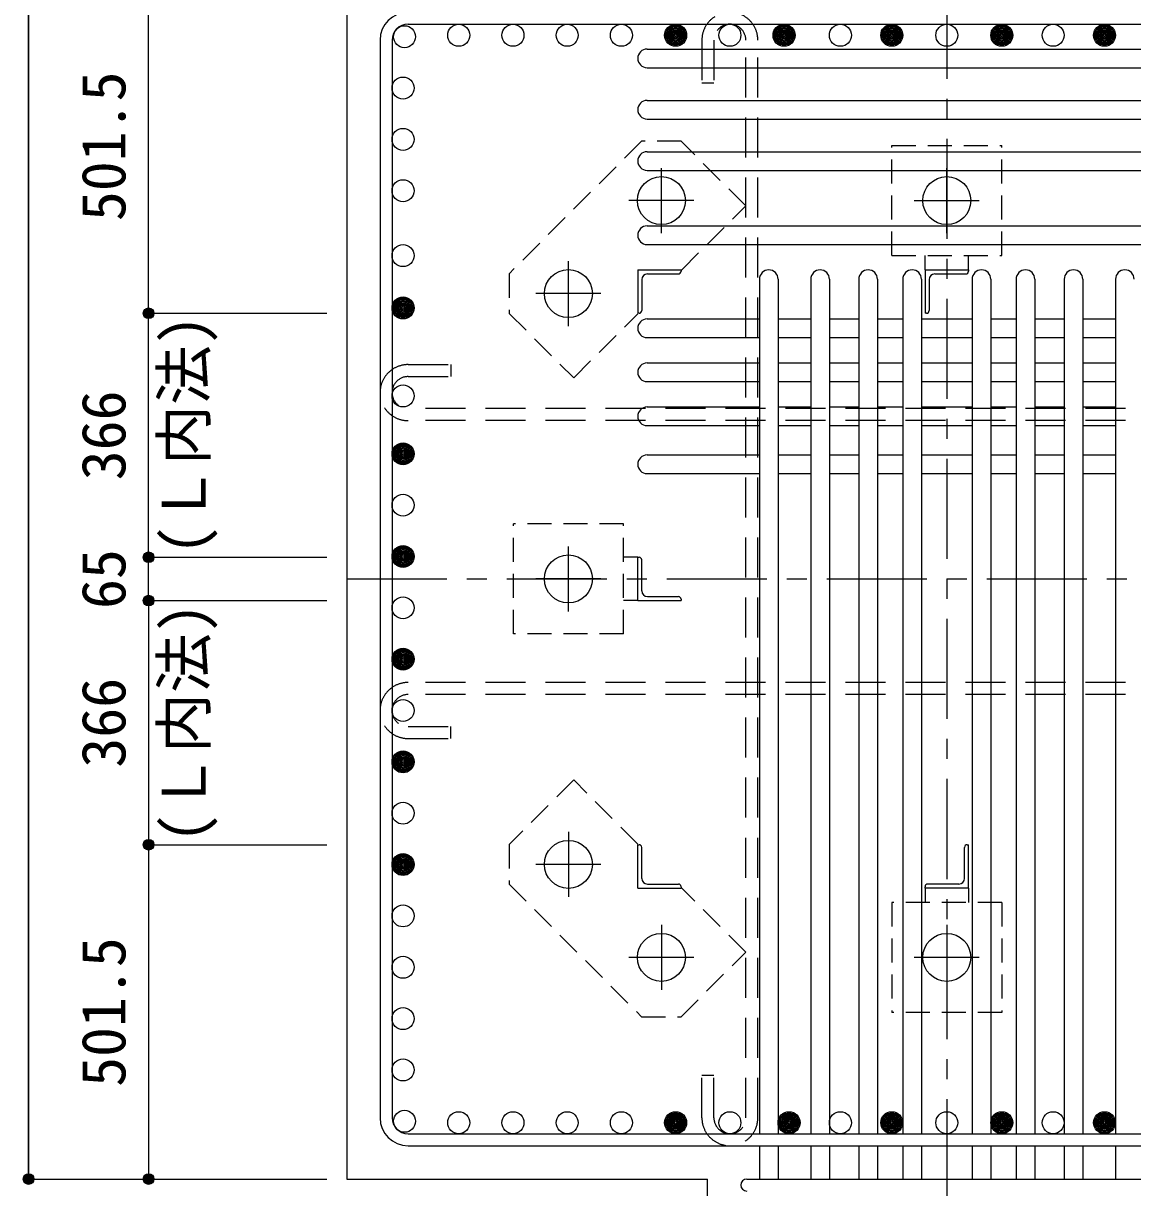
# Model space of a CAD drawing. Units: millimetres at full size, sheet at 1:30. Extents: x -5973 to 5954, y -4195 to 4201.
# Drawn here: x -833 to 831, y -2655 to -909 of the extents above; entities that cross this region are included whole.
import ezdxf
from ezdxf.enums import TextEntityAlignment as Align

# ---------------------------------------------------------------- set-up
doc = ezdxf.new("R2010")
doc.units = ezdxf.units.MM
doc.header["$LTSCALE"] = 30
doc.header["$PDMODE"] = 32
doc.header["$PDSIZE"] = 15
for name, pattern in [('CHAIN1', [8, 5, -1, 1, -1]), ('DASHED1', [1.8, 1.2, -0.6]), ('DASHED2', [3, 2, -1])]:
    doc.linetypes.add(name, pattern=pattern)
for name, color, linetype in [('0-1_躯体線', 2, 'Continuous'), ('0-2_アンカーボルト', 4, 'CHAIN1'), ('0-3_立上り筋', 4, 'Continuous'), ('0-4_フープ筋', 7, 'Continuous'), ('0-5_基礎梁筋', 7, 'Continuous'), ('0-6_スタラップ筋', 7, 'Continuous'), ('0-7_文字', 4, 'Continuous'), ('0-9_プレート', 4, 'DASHED1'), ('0-A_アングル', 4, 'Continuous'), ('0-C', 7, 'DASHED2'), ('0-D_寸法', 4, 'Continuous')]:
    doc.layers.add(name, color=color, linetype=linetype)
doc.styles.add('ＭＳ ゴシック', font='')
doc.styles.get('ＭＳ ゴシック').set_extended_font_data('MS Gothic')

msp = doc.modelspace()

# ---------------------------------------------------------------- linework, layer by layer
at = {"layer": '0-1_躯体線'}
for p, q in [((-347.56, -842.16), (-347.56, -2642.16)), ((-347.56, -2642.16), (193.44, -2642.16)), ((193.44, -3042.16), (193.44, -2642.16))]:
    msp.add_line(p, q, dxfattribs=at)
at = {"layer": '0-2_アンカーボルト'}
for p, q in [((124.44, -1223.46), (124.44, -1125.96)), ((552.44, -1223.36), (552.44, -1125.86)), ((173.14, -1174.66), (75.64, -1174.66)), ((503.64, -1174.66), (601.14, -1174.66)), ((-15.06, -1362.96), (-15.06, -1265.46)), ((33.64, -1314.16), (-63.86, -1314.16)), ((-15.06, -1790.96), (-15.06, -1693.46)), ((33.64, -1742.16), (-63.86, -1742.16)), ((-15.06, -2121.46), (-15.06, -2218.96)), ((33.74, -2170.16), (-63.76, -2170.16)), ((124.44, -2260.96), (124.44, -2358.46)), ((552.44, -2260.96), (552.44, -2358.46)), ((173.24, -2309.66), (75.74, -2309.66)), ((601.24, -2309.66), (503.74, -2309.66))]:
    msp.add_line(p, q, dxfattribs=at)
at = {"layer": '0-2_アンカーボルト', "color": 3, "linetype": 'Continuous'}
for centre in [(124.44, -1174.66), (552.44, -1174.66), (-15.06, -1314.16), (-15.06, -1742.16), (-15.06, -2170.16), (124.44, -2309.66), (552.44, -2309.66)]:
    msp.add_circle(centre, 36, dxfattribs=at)
at = {"layer": '0-3_立上り筋', "color": 3}
for centre in [(-260.87, -928.86), (-179.54, -926.66), (-98.21, -926.66), (-16.88, -926.66), (64.45, -926.66), (145.78, -926.66), (227.12, -926.66), (308.45, -926.66), (392.94, -926.66), (469.94, -926.66), (552.44, -926.66), (634.94, -926.66), (711.94, -926.66), (788.94, -926.66), (-263.06, -1005.86), (-263.06, -1082.86), (-263.06, -1159.86), (-263.06, -1257.16), (-263.06, -1335.66), (-263.06, -1467.66), (-263.06, -1554.47), (-263.06, -1631.47), (-263.06, -1708.47), (-263.06, -1785.47), (-263.06, -1862.47), (-263.06, -1939.47), (-263.06, -2016.47), (-263.06, -2093.47), (-263.06, -2170.47), (-263.06, -2247.47), (-263.06, -2324.47), (-263.06, -2401.47), (-263.06, -2478.47), (-260.87, -2555.47), (-179.54, -2557.66), (-98.21, -2557.66), (-16.88, -2557.66), (64.45, -2557.66), (145.78, -2557.66), (227.12, -2557.66), (315.94, -2557.66), (392.94, -2557.66), (469.94, -2557.66), (552.44, -2557.66), (634.94, -2557.66), (711.94, -2557.66), (788.94, -2557.66)]:
    msp.add_circle(centre, 16.5, dxfattribs=at)
at = {"layer": '0-3_立上り筋'}
for centre, radius in [((145.78, -926.66), 14.85), ((145.78, -926.66), 13.2), ((145.78, -926.66), 11.55), ((145.78, -926.66), 9.9), ((145.78, -926.66), 8.25), ((145.78, -926.66), 6.6), ((145.78, -926.66), 4.95), ((145.78, -926.66), 3.3), ((145.78, -926.66), 1.65), ((308.45, -926.66), 14.85), ((308.45, -926.66), 13.2), ((308.45, -926.66), 11.55), ((308.45, -926.66), 9.9), ((308.45, -926.66), 8.25), ((308.45, -926.66), 6.6), ((308.45, -926.66), 4.95), ((308.45, -926.66), 3.3), ((308.45, -926.66), 1.65), ((469.94, -926.66), 14.85), ((469.94, -926.66), 13.2), ((469.94, -926.66), 11.55), ((469.94, -926.66), 9.9), ((469.94, -926.66), 8.25), ((469.94, -926.66), 6.6), ((469.94, -926.66), 4.95), ((469.94, -926.66), 3.3), ((469.94, -926.66), 1.65), ((634.94, -926.66), 14.85), ((634.94, -926.66), 13.2), ((634.94, -926.66), 11.55), ((634.94, -926.66), 9.9), ((634.94, -926.66), 8.25), ((634.94, -926.66), 6.6), ((634.94, -926.66), 4.95), ((634.94, -926.66), 3.3), ((634.94, -926.66), 1.65), ((788.94, -926.66), 14.85), ((788.94, -926.66), 13.2), ((788.94, -926.66), 11.55), ((788.94, -926.66), 9.9), ((788.94, -926.66), 8.25), ((788.94, -926.66), 6.6), ((788.94, -926.66), 4.95), ((788.94, -926.66), 3.3), ((788.94, -926.66), 1.65), ((-263.06, -1335.66), 14.85), ((-263.06, -1335.66), 13.2), ((-263.06, -1335.66), 11.55), ((-263.06, -1335.66), 9.9), ((-263.06, -1335.66), 8.25), ((-263.06, -1335.66), 6.6), ((-263.06, -1335.66), 4.95), ((-263.06, -1335.66), 3.3), ((-263.06, -1335.66), 1.65), ((-263.06, -1554.47), 14.85), ((-263.06, -1554.47), 13.2), ((-263.06, -1554.47), 11.55), ((-263.06, -1554.47), 9.9), ((-263.06, -1554.47), 8.25), ((-263.06, -1554.47), 6.6), ((-263.06, -1554.47), 4.95), ((-263.06, -1554.47), 3.3), ((-263.06, -1554.47), 1.65), ((-263.06, -1708.47), 14.85), ((-263.06, -1708.47), 13.2), ((-263.06, -1708.47), 11.55), ((-263.06, -1708.47), 9.9), ((-263.06, -1708.47), 8.25), ((-263.06, -1708.47), 6.6), ((-263.06, -1708.47), 4.95), ((-263.06, -1708.47), 3.3), ((-263.06, -1708.47), 1.65), ((-263.06, -1862.47), 14.85), ((-263.06, -1862.47), 13.2), ((-263.06, -1862.47), 11.55), ((-263.06, -1862.47), 9.9), ((-263.06, -1862.47), 8.25), ((-263.06, -1862.47), 6.6), ((-263.06, -1862.47), 4.95), ((-263.06, -1862.47), 3.3), ((-263.06, -1862.47), 1.65), ((-263.06, -2016.47), 14.85), ((-263.06, -2016.47), 13.2), ((-263.06, -2016.47), 11.55), ((-263.06, -2016.47), 9.9), ((-263.06, -2016.47), 8.25), ((-263.06, -2016.47), 6.6), ((-263.06, -2016.47), 4.95), ((-263.06, -2016.47), 3.3), ((-263.06, -2016.47), 1.65), ((-263.06, -2170.47), 14.85), ((-263.06, -2170.47), 13.2), ((-263.06, -2170.47), 11.55), ((-263.06, -2170.47), 9.9), ((-263.06, -2170.47), 8.25), ((-263.06, -2170.47), 6.6), ((-263.06, -2170.47), 4.95), ((-263.06, -2170.47), 3.3), ((-263.06, -2170.47), 1.65), ((145.78, -2557.66), 14.85), ((145.78, -2557.66), 13.2), ((145.78, -2557.66), 11.55), ((145.78, -2557.66), 9.9), ((145.78, -2557.66), 8.25), ((315.94, -2557.66), 14.85), ((315.94, -2557.66), 13.2), ((315.94, -2557.66), 11.55), ((315.94, -2557.66), 9.9), ((315.94, -2557.66), 8.25), ((469.94, -2557.66), 14.85), ((469.94, -2557.66), 13.2), ((469.94, -2557.66), 11.55), ((469.94, -2557.66), 9.9), ((469.94, -2557.66), 8.25), ((634.94, -2557.66), 14.85), ((634.94, -2557.66), 13.2), ((634.94, -2557.66), 11.55), ((634.94, -2557.66), 9.9), ((634.94, -2557.66), 8.25), ((788.94, -2557.66), 14.85), ((788.94, -2557.66), 13.2), ((788.94, -2557.66), 11.55), ((788.94, -2557.66), 9.9), ((788.94, -2557.66), 8.25), ((145.78, -2557.66), 6.6), ((145.78, -2557.66), 4.95), ((145.78, -2557.66), 3.3), ((145.78, -2557.66), 1.65), ((315.94, -2557.66), 6.6), ((315.94, -2557.66), 4.95), ((315.94, -2557.66), 3.3), ((315.94, -2557.66), 1.65), ((469.94, -2557.66), 6.6), ((469.94, -2557.66), 4.95), ((469.94, -2557.66), 3.3), ((469.94, -2557.66), 1.65), ((634.94, -2557.66), 6.6), ((634.94, -2557.66), 4.95), ((634.94, -2557.66), 3.3), ((634.94, -2557.66), 1.65), ((788.94, -2557.66), 6.6), ((788.94, -2557.66), 4.95), ((788.94, -2557.66), 3.3), ((788.94, -2557.66), 1.65)]:
    msp.add_circle(centre, radius, dxfattribs=at)
at = {"layer": '0-4_フープ筋'}
for p, q in [((-255.56, -910.16), (1360.44, -910.16)), ((-297.56, -934.16), (-297.56, -2550.16)), ((-279.56, -934.16), (-279.56, -2550.16)), ((-255.56, -2574.16), (1360.44, -2574.16)), ((-255.56, -2592.16), (1360.44, -2592.16))]:
    msp.add_line(p, q, dxfattribs=at)
for centre, radius, start, end in [((-255.56, -934.16), 42, 90, 180), ((-255.56, -934.16), 24, 90, 180), ((-255.56, -2550.16), 42, 180, 270), ((-255.56, -2550.16), 24, 180, 270)]:
    msp.add_arc(centre, radius, start, end, dxfattribs=at)
at = {"layer": '0-5_基礎梁筋'}
for p, q in [((102.94, -947.36), (1384.44, -947.36)), ((102.94, -975.36), (1384.44, -975.36)), ((102.94, -1024.36), (1384.44, -1024.36)), ((102.94, -1052.36), (1384.44, -1052.36)), ((102.94, -1101.36), (1384.44, -1101.36)), ((102.94, -1129.36), (1384.44, -1129.36)), ((102.94, -1212.66), (1384.44, -1212.66)), ((102.94, -1240.66), (1384.44, -1240.66)), ((271.44, -1292.66), (271.44, -2574.16)), ((299.44, -1292.66), (299.44, -2574.16)), ((348.44, -1292.66), (348.44, -2574.16)), ((376.44, -1292.66), (376.44, -2574.16)), ((420.44, -1292.66), (420.44, -2574.16)), ((448.44, -1292.66), (448.44, -2574.16)), ((486.44, -1292.66), (486.44, -2574.16)), ((514.44, -1292.66), (514.44, -2574.16)), ((590.44, -1292.66), (590.44, -2574.16)), ((618.44, -1292.66), (618.44, -2574.16)), ((656.44, -1292.66), (656.44, -2574.16)), ((684.44, -1292.66), (684.44, -2574.16)), ((728.44, -1292.66), (728.44, -2574.16)), ((756.44, -1292.66), (756.44, -2574.16)), ((805.44, -1292.66), (805.44, -2574.16)), ((102.94, -1352.16), (271.44, -1352.16)), ((299.44, -1352.16), (348.44, -1352.16)), ((376.44, -1352.16), (420.44, -1352.16)), ((448.44, -1352.16), (486.44, -1352.16)), ((514.44, -1352.16), (590.44, -1352.16)), ((618.44, -1352.16), (656.44, -1352.16)), ((684.44, -1352.16), (728.44, -1352.16)), ((756.44, -1352.16), (805.44, -1352.16)), ((102.94, -1380.16), (271.44, -1380.16)), ((299.44, -1380.16), (348.44, -1380.16)), ((376.44, -1380.16), (420.44, -1380.16)), ((448.44, -1380.16), (486.44, -1380.16)), ((514.44, -1380.16), (590.44, -1380.16)), ((618.44, -1380.16), (656.44, -1380.16)), ((684.44, -1380.16), (728.44, -1380.16)), ((756.44, -1380.16), (805.44, -1380.16)), ((102.94, -1418.16), (271.44, -1418.16)), ((299.44, -1418.16), (348.44, -1418.16)), ((376.44, -1418.16), (420.44, -1418.16)), ((448.44, -1418.16), (486.44, -1418.16)), ((514.44, -1418.16), (590.44, -1418.16)), ((618.44, -1418.16), (656.44, -1418.16)), ((684.44, -1418.16), (728.44, -1418.16)), ((756.44, -1418.16), (805.44, -1418.16)), ((102.94, -1446.16), (271.44, -1446.16)), ((299.44, -1446.16), (348.44, -1446.16)), ((376.44, -1446.16), (420.44, -1446.16)), ((448.44, -1446.16), (486.44, -1446.16)), ((514.44, -1446.16), (590.44, -1446.16)), ((618.44, -1446.16), (656.44, -1446.16)), ((684.44, -1446.16), (728.44, -1446.16)), ((756.44, -1446.16), (805.44, -1446.16)), ((102.94, -1484.16), (271.44, -1484.16)), ((299.44, -1484.16), (348.44, -1484.16)), ((376.44, -1484.16), (420.44, -1484.16)), ((448.44, -1484.16), (486.44, -1484.16)), ((514.44, -1484.16), (590.44, -1484.16)), ((618.44, -1484.16), (656.44, -1484.16)), ((684.44, -1484.16), (728.44, -1484.16)), ((756.44, -1484.16), (805.44, -1484.16)), ((102.94, -1512.16), (271.44, -1512.16)), ((299.44, -1512.16), (348.44, -1512.16)), ((376.44, -1512.16), (420.44, -1512.16)), ((448.44, -1512.16), (486.44, -1512.16)), ((514.44, -1512.16), (590.44, -1512.16)), ((618.44, -1512.16), (656.44, -1512.16)), ((684.44, -1512.16), (728.44, -1512.16)), ((756.44, -1512.16), (805.44, -1512.16)), ((102.94, -1556.16), (271.44, -1556.16)), ((299.44, -1556.16), (348.44, -1556.16)), ((376.44, -1556.16), (420.44, -1556.16)), ((448.44, -1556.16), (486.44, -1556.16)), ((514.44, -1556.16), (590.44, -1556.16)), ((618.44, -1556.16), (656.44, -1556.16)), ((684.44, -1556.16), (728.44, -1556.16)), ((756.44, -1556.16), (805.44, -1556.16)), ((102.94, -1584.16), (271.44, -1584.16)), ((299.44, -1584.16), (348.44, -1584.16)), ((376.44, -1584.16), (420.44, -1584.16)), ((448.44, -1584.16), (486.44, -1584.16)), ((514.44, -1584.16), (590.44, -1584.16)), ((618.44, -1584.16), (656.44, -1584.16)), ((684.44, -1584.16), (728.44, -1584.16)), ((756.44, -1584.16), (805.44, -1584.16)), ((271.44, -2592.16), (271.44, -2642.16)), ((299.44, -2592.16), (299.44, -2642.16)), ((348.44, -2592.16), (348.44, -2642.16)), ((376.44, -2592.16), (376.44, -2642.16)), ((420.44, -2592.16), (420.44, -2642.16)), ((448.44, -2592.16), (448.44, -2642.16)), ((486.44, -2592.16), (486.44, -2642.16)), ((514.44, -2592.16), (514.44, -2642.16)), ((590.44, -2592.16), (590.44, -2642.16)), ((618.44, -2592.16), (618.44, -2642.16)), ((656.44, -2592.16), (656.44, -2642.16)), ((684.44, -2592.16), (684.44, -2642.16)), ((728.44, -2592.16), (728.44, -2642.16)), ((756.44, -2592.16), (756.44, -2642.16)), ((805.44, -2592.16), (805.44, -2642.16))]:
    msp.add_line(p, q, dxfattribs=at)
for centre, start, end in [((102.94, -961.36), 90, 270), ((102.94, -1038.36), 90, 270), ((102.94, -1115.36), 90, 270), ((102.94, -1226.66), 90, 270), ((285.44, -1292.66), 0, 180), ((362.44, -1292.66), 0, 180), ((434.44, -1292.66), 0, 180), ((500.44, -1292.66), 0, 180), ((604.44, -1292.66), 0, 180), ((670.44, -1292.66), 0, 180), ((742.44, -1292.66), 0, 180), ((819.44, -1292.66), 0, 180), ((102.94, -1366.16), 90, 270), ((102.94, -1432.16), 90, 270), ((102.94, -1498.16), 90, 270), ((102.94, -1570.16), 90, 270)]:
    msp.add_arc(centre, 14, start, end, dxfattribs=at)
at = {"layer": '0-6_スタラップ筋'}
msp.add_line((252.44, -2642.16), (852.44, -2642.16), dxfattribs=at)
msp.add_arc((252.44, -2651.16), 9, 90, 270, dxfattribs=at)
at = {"layer": '0-9_プレート'}
for p, q in [((94.64, -1085.66), (-104.07, -1284.36)), ((154.04, -1085.66), (94.64, -1085.66)), ((634.94, -1257.16), (634.94, -1092.16)), ((469.94, -1257.16), (634.94, -1257.16)), ((519.94, -1278.66), (519.94, -1257.16)), ((584.94, -1278.66), (584.94, -1257.16)), ((-104.07, -1284.36), (-104.07, -1343.76)), ((-104.07, -1343.76), (-7.16, -1440.66)), ((-7.16, -1440.66), (88.94, -1344.56)), ((67.44, -1659.66), (-97.56, -1659.66)), ((67.44, -1824.66), (67.44, -1659.66)), ((88.94, -1709.66), (67.44, -1709.66)), ((88.94, -1774.66), (67.44, -1774.66)), ((-104.06, -2140.56), (-104.06, -2199.96)), ((-104.06, -2199.96), (94.64, -2398.67)), ((250.94, -2301.76), (154.84, -2205.66)), ((519.94, -2205.66), (519.94, -2227.16)), ((584.94, -2205.66), (584.94, -2227.16)), ((469.94, -2227.16), (469.94, -2392.16)), ((634.94, -2227.16), (469.94, -2227.16)), ((154.04, -2398.67), (250.94, -2301.76)), ((94.64, -2398.67), (154.04, -2398.67))]:
    msp.add_line(p, q, dxfattribs=at)
for points in [[(154.84, -1278.66), (250.94, -1182.56), (154.04, -1085.66)], [(469.94, -1257.16), (469.94, -1092.16), (634.94, -1092.16)], [(67.44, -1824.66), (-97.56, -1824.66), (-97.56, -1659.66)], [(88.94, -2139.76), (-7.16, -2043.66), (-104.06, -2140.56)], [(634.94, -2227.16), (634.94, -2392.16), (469.94, -2392.16)]]:
    msp.add_lwpolyline(points, dxfattribs=at)
at = {"layer": '0-A_アングル'}
for p, q in [((88.94, -1278.66), (153.94, -1278.66)), ((88.94, -1278.66), (88.94, -1343.66)), ((103.44, -1284.66), (149.94, -1284.66)), ((153.94, -1278.66), (153.94, -1280.66)), ((519.94, -1278.66), (584.94, -1278.66)), ((519.94, -1278.66), (519.94, -1343.66)), ((534.44, -1284.66), (580.94, -1284.66)), ((584.94, -1278.66), (584.94, -1280.66)), ((94.94, -1293.16), (94.94, -1339.66)), ((525.94, -1293.16), (525.94, -1339.66)), ((90.94, -1343.66), (88.94, -1343.66)), ((521.94, -1343.66), (519.94, -1343.66)), ((88.94, -1709.66), (90.94, -1709.66)), ((88.94, -1774.66), (88.94, -1709.66)), ((94.94, -1760.16), (94.94, -1713.66)), ((88.94, -1774.66), (153.94, -1774.66)), ((103.44, -1768.66), (149.94, -1768.66)), ((153.94, -1772.66), (153.94, -1774.66)), ((88.94, -2140.66), (90.94, -2140.66)), ((88.94, -2205.66), (88.94, -2140.66)), ((94.94, -2191.16), (94.94, -2144.66)), ((578.94, -2191.16), (578.94, -2144.66)), ((582.94, -2140.66), (584.94, -2140.66)), ((584.94, -2205.66), (584.94, -2140.66)), ((103.44, -2199.66), (149.94, -2199.66)), ((570.44, -2199.66), (523.94, -2199.66)), ((88.94, -2205.66), (153.94, -2205.66)), ((153.94, -2203.66), (153.94, -2205.66)), ((519.94, -2205.66), (519.94, -2203.66)), ((584.94, -2205.66), (519.94, -2205.66))]:
    msp.add_line(p, q, dxfattribs=at)
for centre, radius, start, end in [((103.44, -1293.16), 8.5, 90, 180), ((149.94, -1280.66), 4, 270, 0), ((534.44, -1293.16), 8.5, 90, 180), ((580.94, -1280.66), 4, 270, 0), ((90.94, -1339.66), 4, 270, 0), ((521.94, -1339.66), 4, 270, 0), ((90.94, -1713.66), 4, 0, 90), ((103.44, -1760.16), 8.5, 180, 270), ((149.94, -1772.66), 4, 0, 90), ((90.94, -2144.66), 4, 0, 90), ((582.94, -2144.66), 4, 90, 180), ((103.44, -2191.16), 8.5, 180, 270), ((149.94, -2203.66), 4, 0, 90), ((523.94, -2203.66), 4, 90, 180), ((570.44, -2191.16), 8.5, 270, 0)]:
    msp.add_arc(centre, radius, start, end, dxfattribs=at)
at = {"layer": '0-C'}
for p, q in [((185.12, -934.16), (185.12, -998.16)), ((203.12, -934.16), (203.12, -998.16)), ((251.12, -2550.16), (251.12, -934.16)), ((269.12, -2550.16), (269.12, -934.16)), ((185.12, -998.16), (203.12, -998.16)), ((-255.56, -1420.66), (-191.56, -1420.66)), ((-191.56, -1420.66), (-191.56, -1438.66)), ((-255.56, -1438.66), (-191.56, -1438.66)), ((1360.44, -1486.66), (-255.56, -1486.66)), ((1360.44, -1504.66), (-255.56, -1504.66)), ((1360.44, -1897.47), (-255.56, -1897.47)), ((1360.44, -1915.47), (-255.56, -1915.47)), ((-255.56, -1963.47), (-191.56, -1963.47)), ((-191.56, -1981.47), (-191.56, -1963.47)), ((-255.56, -1981.47), (-191.56, -1981.47)), ((203.12, -2550.16), (203.12, -2486.16))]:
    msp.add_line(p, q, dxfattribs=at)
msp.add_lwpolyline([(185.12, -2550.16), (185.12, -2486.16), (203.12, -2486.16)], dxfattribs=at)
for centre, radius, start, end in [((227.12, -934.16), 42, 0, 180), ((227.12, -934.16), 24, 0, 180), ((-255.56, -1462.66), 42, 90, 270), ((-255.56, -1462.66), 24, 90, 270), ((-255.56, -1939.47), 42, 90, 270), ((-255.56, -1939.47), 24, 90, 270), ((227.12, -2550.16), 42, 180, 0), ((227.12, -2550.16), 24, 180, 0)]:
    msp.add_arc(centre, radius, start, end, dxfattribs=at)
at = {"layer": '0-D_寸法'}
for p, q in [((-824.6, -842.16), (-824.6, -2642.16)), ((-824.6, -2642.16), (-824.6, -842.16)), ((-644.6, -1343.66), (-644.6, -842.16)), ((-644.6, -1709.66), (-644.6, -1343.66)), ((-644.6, -1343.66), (-377.56, -1343.66)), ((-644.6, -1343.66), (-377.56, -1343.66)), ((-644.6, -1774.66), (-644.6, -1709.66)), ((-644.6, -1709.66), (-377.56, -1709.66)), ((-644.6, -1774.66), (-377.56, -1774.66)), ((-644.6, -2140.66), (-377.56, -2140.66)), ((-644.6, -2140.66), (-377.56, -2140.66)), ((-824.6, -2642.16), (-644.6, -2642.16)), ((-644.6, -2642.16), (-377.56, -2642.16)), ((-644.6, -2642.16), (-377.56, -2642.16)), ((-644.6, -2642.16), (-377.56, -2642.16))]:
    msp.add_line(p, q, dxfattribs=at)
at = {"layer": '0-D_寸法', "linetype": 'CHAIN1'}
for p, q in [((552.44, -842.16), (552.44, -3042.16)), ((-347.56, -1742.16), (1452.44, -1742.16))]:
    msp.add_line(p, q, dxfattribs=at)
at = {"layer": '0-D_寸法'}
msp.add_lwpolyline([(-644.6, -1774.66), (-644.6, -2140.66), (-644.6, -2642.16)], dxfattribs=at)
for centre, radius in [((-644.6, -1343.66), 8), ((-644.6, -1343.66), 7.2), ((-644.6, -1343.66), 6.4), ((-644.6, -1343.66), 5.6), ((-644.6, -1343.66), 4.8), ((-644.6, -1343.66), 4), ((-644.6, -1343.66), 3.2), ((-644.6, -1343.66), 2.4), ((-644.6, -1343.66), 1.6), ((-644.6, -1343.66), 0.8), ((-644.6, -1709.66), 8), ((-644.6, -1709.66), 7.2), ((-644.6, -1709.66), 6.4), ((-644.6, -1709.66), 5.6), ((-644.6, -1709.66), 4.8), ((-644.6, -1709.66), 4), ((-644.6, -1709.66), 3.2), ((-644.6, -1709.66), 2.4), ((-644.6, -1709.66), 1.6), ((-644.6, -1709.66), 0.8), ((-644.6, -1774.66), 8), ((-644.6, -1774.66), 7.2), ((-644.6, -1774.66), 6.4), ((-644.6, -1774.66), 5.6), ((-644.6, -1774.66), 4.8), ((-644.6, -1774.66), 4), ((-644.6, -1774.66), 3.2), ((-644.6, -1774.66), 2.4), ((-644.6, -1774.66), 1.6), ((-644.6, -1774.66), 0.8), ((-644.6, -2140.66), 8), ((-644.6, -2140.66), 7.2), ((-644.6, -2140.66), 6.4), ((-644.6, -2140.66), 5.6), ((-644.6, -2140.66), 4.8), ((-644.6, -2140.66), 4), ((-644.6, -2140.66), 3.2), ((-644.6, -2140.66), 2.4), ((-644.6, -2140.66), 1.6), ((-644.6, -2140.66), 0.8), ((-824.6, -2642.16), 8), ((-824.6, -2642.16), 7.2), ((-824.6, -2642.16), 6.4), ((-824.6, -2642.16), 5.6), ((-644.6, -2642.16), 8), ((-644.6, -2642.16), 7.2), ((-644.6, -2642.16), 6.4), ((-644.6, -2642.16), 5.6), ((-824.6, -2642.16), 4.8), ((-824.6, -2642.16), 4), ((-824.6, -2642.16), 3.2), ((-824.6, -2642.16), 2.4), ((-824.6, -2642.16), 1.6), ((-824.6, -2642.16), 0.8), ((-644.6, -2642.16), 4.8), ((-644.6, -2642.16), 4), ((-644.6, -2642.16), 3.2), ((-644.6, -2642.16), 2.4), ((-644.6, -2642.16), 1.6), ((-644.6, -2642.16), 0.8)]:
    msp.add_circle(centre, radius, dxfattribs=at)
at = {"layer": '0-D_寸法', "color": 7}
for p in [(-644.6, -1343.66), (-644.6, -1343.66), (-644.6, -1709.66), (-644.6, -1709.66), (-644.6, -1774.66), (-644.6, -1774.66), (-644.6, -2140.66), (-644.6, -2140.66), (-824.6, -2642.16), (-644.6, -2642.16), (-644.6, -2642.16)]:
    msp.add_point(p, dxfattribs=at)

# ---------------------------------------------------------------- texts
at = {"layer": '0-7_文字', "style": 'ＭＳ ゴシック'}
for p in [(-539.04, -1706.22), (-539.04, -2138.11)]:
    msp.add_text('(Ｌ内法)', height=65.98, rotation=90, dxfattribs=at).set_placement(p, align=Align.BOTTOM_LEFT)
at = {"layer": '0-D_寸法', "style": 'ＭＳ ゴシック'}
for s, p in [('501.5', (-659.6, -1205.41)), ('366', (-659.6, -1594.16)), ('65', (-659.6, -1787.16)), ('366', (-659.6, -2025.16)), ('501.5', (-659.6, -2503.91))]:
    msp.add_text(s, height=65.98, rotation=90, dxfattribs=at).set_placement(p, align=Align.BOTTOM_LEFT)

doc.saveas('drawing.dxf')
